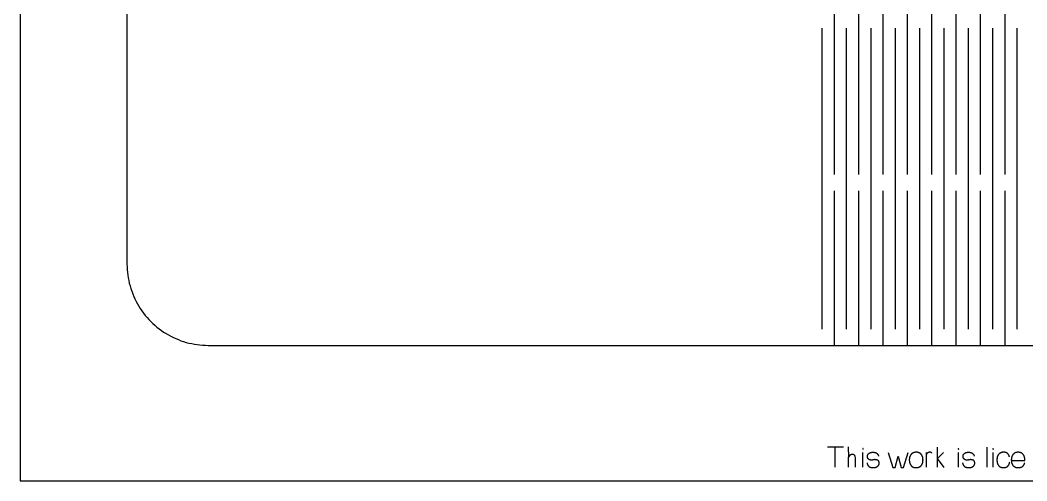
# Model space of a CAD drawing. Extents: x -148 to 148, y -92 to 92.
# Drawn here: x -148 to 0.8, y -92 to -24 of the extents above; entities that cross this region are included whole.
import ezdxf

# ---------------------------------------------------------------- set-up
doc = ezdxf.new("R2010")
doc.units = 0
doc.header["$MEASUREMENT"] = 0
doc.layers.get('0').update_dxf_attribs({"linetype": 'CONTINUOUS'})

msp = doc.modelspace()

# ---------------------------------------------------------------- linework, layer by layer
for p, q in [((-148, 87), (-148, -92)), ((-132.21, 60), (-132.21, -60)), ((-27.71, -1.2), (-27.71, -46.8)), ((-24.11, -1.2), (-24.11, -46.8)), ((-20.51, -1.2), (-20.51, -46.8)), ((-16.91, -1.2), (-16.91, -46.8)), ((-13.31, -1.2), (-13.31, -46.8)), ((-9.71, -1.2), (-9.71, -46.8)), ((-6.11, -1.2), (-6.11, -46.8)), ((-2.51, -1.2), (-2.51, -46.8)), ((-29.51, -25.2), (-29.51, -69.6)), ((-25.91, -25.2), (-25.91, -69.6)), ((-22.31, -25.2), (-22.31, -69.6)), ((-18.71, -25.2), (-18.71, -69.6)), ((-15.11, -25.2), (-15.11, -69.6)), ((-11.51, -25.2), (-11.51, -69.6)), ((-7.91, -25.2), (-7.91, -69.6)), ((-4.31, -25.2), (-4.31, -69.6)), ((-0.71, -25.2), (-0.71, -69.6)), ((-27.71, -49.2), (-27.71, -72)), ((-24.11, -49.2), (-24.11, -72)), ((-20.51, -49.2), (-20.51, -72)), ((-16.91, -49.2), (-16.91, -72)), ((-13.31, -49.2), (-13.31, -72)), ((-9.71, -49.2), (-9.71, -72)), ((-6.11, -49.2), (-6.11, -72)), ((-2.51, -49.2), (-2.51, -72)), ((-132.21, -60), (-132.2, -60.41)), ((-132.2, -60.41), (-132.18, -60.82)), ((-132.18, -60.82), (-132.14, -61.23)), ((-132.14, -61.23), (-132.1, -61.63)), ((-132.1, -61.63), (-132.03, -62.04)), ((-132.03, -62.04), (-131.96, -62.44)), ((-131.96, -62.44), (-131.87, -62.84)), ((-131.87, -62.84), (-131.76, -63.24)), ((-131.76, -63.24), (-131.64, -63.63)), ((-131.64, -63.63), (-131.51, -64.02)), ((-131.51, -64.02), (-131.37, -64.4)), ((-131.37, -64.4), (-131.21, -64.78)), ((-131.21, -64.78), (-131.04, -65.15)), ((-131.04, -65.15), (-130.86, -65.52)), ((-130.86, -65.52), (-130.67, -65.88)), ((-130.67, -65.88), (-130.46, -66.24)), ((-130.46, -66.24), (-130.24, -66.58)), ((-130.24, -66.58), (-130.01, -66.92)), ((-130.01, -66.92), (-129.77, -67.25)), ((-129.77, -67.25), (-129.52, -67.57)), ((-129.52, -67.57), (-129.25, -67.89)), ((-129.25, -67.89), (-128.98, -68.19)), ((-128.98, -68.19), (-128.69, -68.49)), ((-128.69, -68.49), (-128.4, -68.77)), ((-128.4, -68.77), (-128.09, -69.04)), ((-128.09, -69.04), (-127.78, -69.31)), ((-127.78, -69.31), (-127.46, -69.56)), ((-127.46, -69.56), (-127.13, -69.8)), ((-127.13, -69.8), (-126.79, -70.03)), ((-126.79, -70.03), (-126.44, -70.25)), ((-126.44, -70.25), (-126.09, -70.46)), ((-126.09, -70.46), (-125.73, -70.65)), ((-125.73, -70.65), (-125.36, -70.84)), ((-125.36, -70.84), (-124.99, -71.01)), ((-124.99, -71.01), (-124.61, -71.16)), ((-124.61, -71.16), (-124.23, -71.31)), ((-124.23, -71.31), (-123.84, -71.44)), ((-123.84, -71.44), (-123.44, -71.56)), ((-123.44, -71.56), (-123.05, -71.66)), ((-123.05, -71.66), (-122.65, -71.75)), ((-122.65, -71.75), (-122.25, -71.83)), ((-122.25, -71.83), (-121.84, -71.89)), ((-121.84, -71.89), (-121.43, -71.94)), ((-121.43, -71.94), (-121.03, -71.97)), ((-121.03, -71.97), (-120.62, -71.99)), ((-120.62, -71.99), (-120.21, -72)), ((-120.21, -72), (-27.71, -72)), ((-27.71, -72), (-24.11, -72)), ((-24.11, -72), (-20.51, -72)), ((-20.51, -72), (91.79, -72)), ((-27.55, -87.02), (-28.69, -87.02)), ((-26.33, -87.02), (-27.55, -87.02)), ((-27.55, -90), (-27.55, -87.02)), ((-25.56, -88.49), (-25.61, -87)), ((-23.46, -87.25), (-23.49, -87.26)), ((-23.49, -87.26), (-23.49, -87.3)), ((-23.49, -87.3), (-23.46, -87.31)), ((-23.43, -87.25), (-23.46, -87.25)), ((-23.46, -87.31), (-23.43, -87.31)), ((-23.42, -87.28), (-23.43, -87.25)), ((-23.43, -87.31), (-23.42, -87.28)), ((-12.44, -88.68), (-12.43, -87.02)), ((-9.34, -87.25), (-9.36, -87.26)), ((-9.36, -87.26), (-9.36, -87.3)), ((-9.36, -87.3), (-9.34, -87.31)), ((-9.31, -87.25), (-9.34, -87.25)), ((-9.34, -87.31), (-9.31, -87.31)), ((-9.29, -87.28), (-9.31, -87.25)), ((-9.31, -87.31), (-9.29, -87.28)), ((-5.16, -87.02), (-5.16, -90)), ((-4.23, -87.25), (-4.25, -87.26)), ((-4.25, -87.26), (-4.25, -87.3)), ((-4.25, -87.3), (-4.23, -87.31)), ((-4.2, -87.25), (-4.23, -87.25)), ((-4.23, -87.31), (-4.2, -87.31)), ((-4.18, -87.28), (-4.2, -87.25)), ((-4.2, -87.31), (-4.18, -87.28)), ((-25.6, -88.77), (-25.58, -88.61)), ((-25.6, -90), (-25.6, -88.77)), ((-25.58, -88.58), (-25.57, -88.55)), ((-25.58, -88.61), (-25.58, -88.58)), ((-25.57, -88.52), (-25.56, -88.49)), ((-25.57, -88.55), (-25.57, -88.52)), ((-25.55, -88.47), (-25.56, -88.49)), ((-25.53, -88.44), (-25.55, -88.47)), ((-25.52, -88.41), (-25.53, -88.44)), ((-25.5, -88.39), (-25.52, -88.41)), ((-25.49, -88.36), (-25.5, -88.39)), ((-25.48, -88.34), (-25.49, -88.36)), ((-25.46, -88.32), (-25.48, -88.34)), ((-25.44, -88.29), (-25.46, -88.32)), ((-25.42, -88.27), (-25.44, -88.29)), ((-25.4, -88.25), (-25.42, -88.27)), ((-25.38, -88.23), (-25.4, -88.25)), ((-25.36, -88.22), (-25.38, -88.23)), ((-25.34, -88.2), (-25.36, -88.22)), ((-25.31, -88.18), (-25.34, -88.2)), ((-25.29, -88.17), (-25.31, -88.18)), ((-25.26, -88.16), (-25.29, -88.17)), ((-25.24, -88.15), (-25.26, -88.16)), ((-25.21, -88.14), (-25.24, -88.15)), ((-25.18, -88.13), (-25.21, -88.14)), ((-25.15, -88.12), (-25.18, -88.13)), ((-25.13, -88.12), (-25.15, -88.12)), ((-25.1, -88.11), (-25.13, -88.12)), ((-25.07, -88.11), (-25.1, -88.11)), ((-25.05, -88.11), (-25.07, -88.11)), ((-25.02, -88.11), (-25.05, -88.11)), ((-24.99, -88.11), (-25.02, -88.11)), ((-24.97, -88.11), (-24.99, -88.11)), ((-24.94, -88.11), (-24.97, -88.11)), ((-24.92, -88.12), (-24.94, -88.11)), ((-24.89, -88.12), (-24.92, -88.12)), ((-24.86, -88.13), (-24.89, -88.12)), ((-24.83, -88.14), (-24.86, -88.13)), ((-24.81, -88.15), (-24.83, -88.14)), ((-24.78, -88.16), (-24.81, -88.15)), ((-24.76, -88.17), (-24.78, -88.16)), ((-24.74, -88.19), (-24.76, -88.17)), ((-24.72, -88.2), (-24.74, -88.19)), ((-24.69, -88.22), (-24.72, -88.2)), ((-24.67, -88.25), (-24.69, -88.22)), ((-24.65, -88.27), (-24.67, -88.25)), ((-24.63, -88.29), (-24.65, -88.27)), ((-24.62, -88.31), (-24.63, -88.29)), ((-24.61, -88.34), (-24.62, -88.31)), ((-24.6, -88.36), (-24.61, -88.34)), ((-24.59, -88.39), (-24.6, -88.36)), ((-24.59, -88.42), (-24.59, -88.39)), ((-24.55, -88.59), (-24.59, -88.42)), ((-24.55, -90), (-24.55, -88.59)), ((-23.47, -90), (-23.47, -87.84)), ((-22.79, -88.33), (-22.78, -88.3)), ((-22.79, -88.36), (-22.79, -88.33)), ((-22.79, -88.39), (-22.79, -88.36)), ((-22.79, -88.42), (-22.79, -88.39)), ((-22.79, -88.45), (-22.79, -88.42)), ((-22.79, -88.47), (-22.79, -88.45)), ((-22.78, -88.5), (-22.79, -88.47)), ((-22.78, -88.28), (-22.77, -88.25)), ((-22.78, -88.3), (-22.78, -88.28)), ((-22.78, -88.53), (-22.78, -88.5)), ((-22.77, -88.55), (-22.78, -88.53)), ((-22.77, -88.22), (-22.76, -88.2)), ((-22.77, -88.25), (-22.77, -88.22)), ((-22.76, -88.58), (-22.77, -88.55)), ((-22.76, -88.2), (-22.75, -88.18)), ((-22.75, -88.6), (-22.76, -88.58)), ((-22.75, -88.18), (-22.74, -88.15)), ((-22.74, -88.63), (-22.75, -88.6)), ((-22.74, -88.15), (-22.73, -88.13)), ((-22.73, -88.65), (-22.74, -88.63)), ((-22.73, -88.13), (-22.71, -88.1)), ((-22.72, -88.68), (-22.73, -88.65)), ((-22.7, -88.7), (-22.72, -88.68)), ((-22.71, -88.1), (-22.7, -88.08)), ((-22.7, -88.08), (-22.68, -88.06)), ((-22.68, -88.72), (-22.7, -88.7)), ((-22.68, -88.06), (-22.67, -88.04)), ((-22.66, -88.74), (-22.68, -88.72)), ((-22.67, -88.04), (-22.65, -88.02)), ((-22.65, -88.76), (-22.66, -88.74)), ((-22.65, -88.02), (-22.63, -88)), ((-22.62, -88.78), (-22.65, -88.76)), ((-22.63, -88), (-22.61, -87.98)), ((-22.6, -88.8), (-22.62, -88.78)), ((-22.61, -87.98), (-22.59, -87.96)), ((-22.58, -88.82), (-22.6, -88.8)), ((-22.59, -87.96), (-22.57, -87.95)), ((-22.56, -88.84), (-22.58, -88.82)), ((-22.57, -87.95), (-22.55, -87.93)), ((-22.54, -88.85), (-22.56, -88.84)), ((-22.55, -87.93), (-22.52, -87.92)), ((-22.51, -88.87), (-22.54, -88.85)), ((-22.52, -87.92), (-22.5, -87.9)), ((-22.49, -88.88), (-22.51, -88.87)), ((-22.5, -87.9), (-22.47, -87.88)), ((-22.46, -88.89), (-22.49, -88.88)), ((-22.47, -87.88), (-22.44, -87.87)), ((-22.44, -88.9), (-22.46, -88.89)), ((-22.44, -87.87), (-22.41, -87.86)), ((-22.41, -88.91), (-22.44, -88.9)), ((-22.41, -87.86), (-22.38, -87.84)), ((-22.39, -88.92), (-22.41, -88.91)), ((-22.36, -88.93), (-22.39, -88.92)), ((-22.38, -87.84), (-22.35, -87.84)), ((-22.33, -88.93), (-22.36, -88.93)), ((-22.35, -87.84), (-22.33, -87.83)), ((-22.33, -87.83), (-22.3, -87.82)), ((-22.31, -88.94), (-22.33, -88.93)), ((-22.28, -88.94), (-22.31, -88.94)), ((-22.3, -87.82), (-22.28, -87.81)), ((-22.28, -87.81), (-22.25, -87.81)), ((-22.25, -88.94), (-22.28, -88.94)), ((-22.25, -87.81), (-22.22, -87.8)), ((-22.22, -88.95), (-22.25, -88.94)), ((-22.22, -87.8), (-22.19, -87.8)), ((-22.19, -88.95), (-22.22, -88.95)), ((-22.19, -87.8), (-22.15, -87.79)), ((-22.16, -88.94), (-22.19, -88.95)), ((-22.13, -88.94), (-22.16, -88.94)), ((-22.15, -87.79), (-22.11, -87.79)), ((-22.1, -88.94), (-22.13, -88.94)), ((-22.11, -87.79), (-22.08, -87.78)), ((-22.07, -88.93), (-22.1, -88.94)), ((-22.08, -87.78), (-22.04, -87.78)), ((-22.04, -88.93), (-22.07, -88.93)), ((-22.04, -87.78), (-22, -87.78)), ((-22, -88.92), (-22.04, -88.93)), ((-22, -87.78), (-21.95, -87.78)), ((-21.92, -88.9), (-22, -88.92)), ((-21.95, -87.78), (-21.9, -87.78)), ((-21.87, -88.89), (-21.92, -88.9)), ((-21.9, -87.78), (-21.86, -87.79)), ((-21.83, -88.88), (-21.87, -88.89)), ((-21.86, -87.79), (-21.82, -87.79)), ((-21.8, -88.88), (-21.83, -88.88)), ((-21.82, -87.79), (-21.78, -87.8)), ((-21.78, -88.88), (-21.8, -88.88)), ((-21.78, -87.8), (-21.74, -87.8)), ((-21.75, -88.87), (-21.78, -88.88)), ((-21.72, -88.87), (-21.75, -88.87)), ((-21.74, -87.8), (-21.71, -87.81)), ((-21.7, -88.87), (-21.72, -88.87)), ((-21.71, -87.81), (-21.68, -87.82)), ((-21.66, -88.87), (-21.7, -88.87)), ((-21.68, -87.82), (-21.65, -87.82)), ((-21.62, -88.88), (-21.66, -88.87)), ((-21.65, -87.82), (-21.62, -87.83)), ((-21.62, -87.83), (-21.6, -87.84)), ((-21.58, -88.88), (-21.62, -88.88)), ((-21.6, -87.84), (-21.57, -87.85)), ((-21.54, -88.88), (-21.58, -88.88)), ((-21.57, -87.85), (-21.55, -87.86)), ((-21.55, -87.86), (-21.52, -87.87)), ((-21.51, -88.89), (-21.54, -88.88)), ((-21.52, -87.87), (-21.5, -87.88)), ((-21.48, -88.89), (-21.51, -88.89)), ((-21.5, -87.88), (-21.48, -87.89)), ((-21.48, -87.89), (-21.45, -87.91)), ((-21.44, -88.9), (-21.48, -88.89)), ((-21.45, -87.91), (-21.42, -87.92)), ((-21.41, -88.91), (-21.44, -88.9)), ((-21.42, -87.92), (-21.39, -87.94)), ((-21.38, -88.92), (-21.41, -88.91)), ((-21.39, -87.94), (-21.37, -87.96)), ((-21.36, -88.93), (-21.38, -88.92)), ((-21.37, -87.96), (-21.34, -87.99)), ((-21.33, -88.94), (-21.36, -88.93)), ((-21.34, -87.99), (-21.32, -88.01)), ((-21.3, -88.95), (-21.33, -88.94)), ((-21.32, -88.01), (-21.3, -88.03)), ((-21.3, -88.03), (-21.28, -88.06)), ((-21.28, -88.96), (-21.3, -88.95)), ((-21.28, -88.06), (-21.26, -88.08)), ((-21.26, -88.97), (-21.28, -88.96)), ((-21.26, -88.08), (-21.24, -88.11)), ((-21.23, -88.99), (-21.26, -88.97)), ((-21.24, -88.11), (-21.22, -88.14)), ((-21.21, -89), (-21.23, -88.99)), ((-21.22, -88.14), (-21.21, -88.17)), ((-21.21, -88.17), (-21.2, -88.19)), ((-21.19, -89.02), (-21.21, -89)), ((-21.2, -88.19), (-21.19, -88.22)), ((-21.19, -88.22), (-21.18, -88.24)), ((-21.17, -89.05), (-21.19, -89.02)), ((-21.18, -88.24), (-21.17, -88.27)), ((-21.17, -88.27), (-21.16, -88.29)), ((-21.15, -89.07), (-21.17, -89.05)), ((-21.16, -88.29), (-21.16, -88.32)), ((-21.16, -88.32), (-21.15, -88.35)), ((-21.15, -88.35), (-21.14, -88.37)), ((-21.13, -89.1), (-21.15, -89.07)), ((-21.11, -89.12), (-21.13, -89.1)), ((-21.1, -89.15), (-21.11, -89.12)), ((-21.09, -89.17), (-21.1, -89.15)), ((-21.08, -89.2), (-21.09, -89.17)), ((-21.07, -89.23), (-21.08, -89.2)), ((-21.07, -89.25), (-21.07, -89.23)), ((-21.06, -89.28), (-21.07, -89.25)), ((-19.73, -87.84), (-19.06, -90.02)), ((-18.68, -90.02), (-18.24, -88.34)), ((-18.24, -88.34), (-18.01, -89.29)), ((-17.44, -90.02), (-16.76, -87.84)), ((-16.59, -88.77), (-16.6, -88.81)), ((-16.6, -88.81), (-16.6, -88.84)), ((-16.6, -88.84), (-16.6, -88.88)), ((-16.6, -88.88), (-16.6, -88.92)), ((-16.6, -88.92), (-16.6, -88.95)), ((-16.6, -88.95), (-16.6, -88.98)), ((-16.6, -88.98), (-16.6, -89.01)), ((-16.6, -89.01), (-16.59, -89.04)), ((-16.58, -88.67), (-16.59, -88.7)), ((-16.59, -88.7), (-16.59, -88.74)), ((-16.59, -88.74), (-16.59, -88.77)), ((-16.59, -89.04), (-16.59, -89.07)), ((-16.59, -89.07), (-16.59, -89.1)), ((-16.59, -89.1), (-16.59, -89.13)), ((-16.59, -89.13), (-16.58, -89.16)), ((-16.57, -88.6), (-16.58, -88.64)), ((-16.58, -88.64), (-16.58, -88.67)), ((-16.58, -89.16), (-16.58, -89.19)), ((-16.58, -89.19), (-16.57, -89.22)), ((-16.56, -88.54), (-16.57, -88.57)), ((-16.57, -88.57), (-16.57, -88.6)), ((-16.57, -89.22), (-16.57, -89.24)), ((-16.57, -89.24), (-16.56, -89.27)), ((-16.55, -88.51), (-16.56, -88.54)), ((-16.54, -88.48), (-16.55, -88.51)), ((-16.53, -88.45), (-16.54, -88.48)), ((-16.52, -88.39), (-16.53, -88.42)), ((-16.53, -88.42), (-16.53, -88.45)), ((-16.5, -88.36), (-16.52, -88.39)), ((-16.49, -88.34), (-16.5, -88.36)), ((-16.48, -88.31), (-16.49, -88.34)), ((-16.47, -88.29), (-16.48, -88.31)), ((-16.46, -88.26), (-16.47, -88.29)), ((-16.44, -88.24), (-16.46, -88.26)), ((-16.43, -88.21), (-16.44, -88.24)), ((-16.41, -88.19), (-16.43, -88.21)), ((-16.4, -88.17), (-16.41, -88.19)), ((-16.38, -88.14), (-16.4, -88.17)), ((-16.36, -88.12), (-16.38, -88.14)), ((-16.34, -88.1), (-16.36, -88.12)), ((-16.32, -88.08), (-16.34, -88.1)), ((-16.31, -88.06), (-16.32, -88.08)), ((-16.29, -88.04), (-16.31, -88.06)), ((-16.27, -88.02), (-16.29, -88.04)), ((-16.24, -88), (-16.27, -88.02)), ((-16.21, -87.98), (-16.24, -88)), ((-16.18, -87.96), (-16.21, -87.98)), ((-16.16, -87.94), (-16.18, -87.96)), ((-16.13, -87.92), (-16.16, -87.94)), ((-16.1, -87.91), (-16.13, -87.92)), ((-16.07, -87.89), (-16.1, -87.91)), ((-16.04, -87.88), (-16.07, -87.89)), ((-16.01, -87.86), (-16.04, -87.88)), ((-15.98, -87.85), (-16.01, -87.86)), ((-15.95, -87.84), (-15.98, -87.85)), ((-15.91, -87.83), (-15.95, -87.84)), ((-15.88, -87.82), (-15.91, -87.83)), ((-15.85, -87.81), (-15.88, -87.82)), ((-15.81, -87.8), (-15.85, -87.81)), ((-15.78, -87.8), (-15.81, -87.8)), ((-15.74, -87.79), (-15.78, -87.8)), ((-15.71, -87.79), (-15.74, -87.79)), ((-15.67, -87.78), (-15.71, -87.79)), ((-15.64, -87.78), (-15.67, -87.78)), ((-15.6, -87.78), (-15.64, -87.78)), ((-15.57, -87.78), (-15.6, -87.78)), ((-15.54, -87.78), (-15.57, -87.78)), ((-15.51, -87.78), (-15.54, -87.78)), ((-15.48, -87.79), (-15.51, -87.78)), ((-15.46, -87.79), (-15.48, -87.79)), ((-15.43, -87.79), (-15.46, -87.79)), ((-15.4, -87.79), (-15.43, -87.79)), ((-15.37, -87.8), (-15.4, -87.79)), ((-15.35, -87.8), (-15.37, -87.8)), ((-15.32, -87.81), (-15.35, -87.8)), ((-15.29, -87.82), (-15.32, -87.81)), ((-15.27, -87.82), (-15.29, -87.82)), ((-15.24, -87.83), (-15.27, -87.82)), ((-15.22, -87.84), (-15.24, -87.83)), ((-15.19, -87.85), (-15.22, -87.84)), ((-15.17, -87.86), (-15.19, -87.85)), ((-15.15, -87.87), (-15.17, -87.86)), ((-15.12, -87.88), (-15.15, -87.87)), ((-15.09, -87.89), (-15.12, -87.88)), ((-15.06, -87.91), (-15.09, -87.89)), ((-15.02, -87.93), (-15.06, -87.91)), ((-14.99, -87.95), (-15.02, -87.93)), ((-14.96, -87.98), (-14.99, -87.95)), ((-14.93, -88), (-14.96, -87.98)), ((-14.91, -88.02), (-14.93, -88)), ((-14.9, -88.03), (-14.91, -88.02)), ((-14.88, -88.05), (-14.9, -88.03)), ((-14.86, -88.07), (-14.88, -88.05)), ((-14.84, -88.09), (-14.86, -88.07)), ((-14.82, -88.12), (-14.84, -88.09)), ((-14.79, -88.15), (-14.82, -88.12)), ((-14.77, -88.18), (-14.79, -88.15)), ((-14.75, -88.21), (-14.77, -88.18)), ((-14.73, -88.24), (-14.75, -88.21)), ((-14.71, -88.27), (-14.73, -88.24)), ((-14.7, -88.3), (-14.71, -88.27)), ((-14.68, -88.34), (-14.7, -88.3)), ((-14.67, -88.37), (-14.68, -88.34)), ((-14.66, -88.4), (-14.67, -88.37)), ((-14.65, -88.42), (-14.66, -88.4)), ((-14.64, -88.45), (-14.65, -88.42)), ((-14.63, -88.47), (-14.64, -88.45)), ((-14.62, -88.5), (-14.63, -88.47)), ((-14.62, -88.52), (-14.62, -88.5)), ((-14.61, -88.55), (-14.62, -88.52)), ((-14.62, -89.3), (-14.61, -89.26)), ((-14.61, -88.57), (-14.61, -88.55)), ((-14.6, -88.6), (-14.61, -88.57)), ((-14.61, -89.26), (-14.6, -89.22)), ((-14.59, -88.63), (-14.6, -88.6)), ((-14.6, -89.22), (-14.59, -89.18)), ((-14.59, -88.65), (-14.59, -88.63)), ((-14.59, -88.68), (-14.59, -88.65)), ((-14.58, -88.71), (-14.59, -88.68)), ((-14.59, -89.13), (-14.58, -89.09)), ((-14.59, -89.18), (-14.59, -89.13)), ((-14.58, -88.74), (-14.58, -88.71)), ((-14.58, -88.77), (-14.58, -88.74)), ((-14.58, -88.8), (-14.58, -88.77)), ((-14.58, -88.83), (-14.58, -88.8)), ((-14.57, -88.86), (-14.58, -88.83)), ((-14.58, -88.96), (-14.57, -88.91)), ((-14.58, -89), (-14.58, -88.96)), ((-14.58, -89.05), (-14.58, -89)), ((-14.58, -89.09), (-14.58, -89.05)), ((-14.57, -88.91), (-14.57, -88.86)), ((-14.11, -87.84), (-14.09, -88.13)), ((-14.1, -88.17), (-14.11, -90)), ((-14.09, -88.13), (-14.1, -88.17)), ((-14.08, -88.1), (-14.09, -88.13)), ((-14.07, -88.07), (-14.08, -88.1)), ((-14.05, -88.04), (-14.07, -88.07)), ((-14.03, -88.01), (-14.05, -88.04)), ((-14.01, -87.98), (-14.03, -88.01)), ((-13.99, -87.95), (-14.01, -87.98)), ((-13.96, -87.93), (-13.99, -87.95)), ((-13.94, -87.91), (-13.96, -87.93)), ((-13.91, -87.88), (-13.94, -87.91)), ((-13.88, -87.86), (-13.91, -87.88)), ((-13.85, -87.85), (-13.88, -87.86)), ((-13.82, -87.83), (-13.85, -87.85)), ((-13.79, -87.82), (-13.82, -87.83)), ((-13.75, -87.8), (-13.79, -87.82)), ((-13.72, -87.8), (-13.75, -87.8)), ((-13.69, -87.79), (-13.72, -87.8)), ((-13.65, -87.78), (-13.69, -87.79)), ((-13.62, -87.78), (-13.65, -87.78)), ((-13.58, -87.78), (-13.62, -87.78)), ((-13.55, -87.78), (-13.58, -87.78)), ((-13.51, -87.79), (-13.55, -87.78)), ((-13.48, -87.79), (-13.51, -87.79)), ((-13.44, -87.8), (-13.48, -87.79)), ((-13.41, -87.81), (-13.44, -87.8)), ((-13.38, -87.83), (-13.41, -87.81)), ((-13.35, -87.84), (-13.38, -87.83)), ((-13.32, -87.86), (-13.35, -87.84)), ((-13.29, -87.88), (-13.32, -87.86)), ((-13.26, -87.9), (-13.29, -87.88)), ((-12.44, -88.68), (-11.54, -87.82)), ((-12.43, -90), (-12.44, -88.68)), ((-11.44, -90.02), (-12.44, -88.68)), ((-9.34, -90), (-9.34, -87.84)), ((-8.66, -88.3), (-8.65, -88.28)), ((-8.66, -88.33), (-8.66, -88.3)), ((-8.66, -88.36), (-8.66, -88.33)), ((-8.66, -88.39), (-8.66, -88.36)), ((-8.66, -88.42), (-8.66, -88.39)), ((-8.66, -88.45), (-8.66, -88.42)), ((-8.66, -88.47), (-8.66, -88.45)), ((-8.66, -88.5), (-8.66, -88.47)), ((-8.65, -88.53), (-8.66, -88.5)), ((-8.65, -88.25), (-8.64, -88.22)), ((-8.65, -88.28), (-8.65, -88.25)), ((-8.64, -88.55), (-8.65, -88.53)), ((-8.64, -88.22), (-8.63, -88.2)), ((-8.64, -88.58), (-8.64, -88.55)), ((-8.63, -88.6), (-8.64, -88.58)), ((-8.63, -88.2), (-8.62, -88.18)), ((-8.61, -88.63), (-8.63, -88.6)), ((-8.62, -88.18), (-8.61, -88.15)), ((-8.61, -88.15), (-8.6, -88.13)), ((-8.6, -88.65), (-8.61, -88.63)), ((-8.6, -88.13), (-8.58, -88.1)), ((-8.59, -88.68), (-8.6, -88.65)), ((-8.57, -88.7), (-8.59, -88.68)), ((-8.58, -88.1), (-8.57, -88.08)), ((-8.57, -88.08), (-8.56, -88.06)), ((-8.56, -88.72), (-8.57, -88.7)), ((-8.56, -88.06), (-8.54, -88.04)), ((-8.54, -88.74), (-8.56, -88.72)), ((-8.54, -88.04), (-8.52, -88.02)), ((-8.52, -88.76), (-8.54, -88.74)), ((-8.52, -88.02), (-8.5, -88)), ((-8.5, -88.78), (-8.52, -88.76)), ((-8.5, -88), (-8.48, -87.98)), ((-8.48, -88.8), (-8.5, -88.78)), ((-8.48, -87.98), (-8.46, -87.96)), ((-8.45, -88.82), (-8.48, -88.8)), ((-8.46, -87.96), (-8.44, -87.95)), ((-8.43, -88.84), (-8.45, -88.82)), ((-8.44, -87.95), (-8.42, -87.93)), ((-8.41, -88.85), (-8.43, -88.84)), ((-8.42, -87.93), (-8.4, -87.92)), ((-8.38, -88.87), (-8.41, -88.85)), ((-8.4, -87.92), (-8.37, -87.9)), ((-8.36, -88.88), (-8.38, -88.87)), ((-8.37, -87.9), (-8.34, -87.88)), ((-8.34, -88.89), (-8.36, -88.88)), ((-8.34, -87.88), (-8.31, -87.87)), ((-8.31, -88.9), (-8.34, -88.89)), ((-8.31, -87.87), (-8.28, -87.86)), ((-8.29, -88.91), (-8.31, -88.9)), ((-8.26, -88.92), (-8.29, -88.91)), ((-8.28, -87.86), (-8.25, -87.84)), ((-8.23, -88.93), (-8.26, -88.92)), ((-8.25, -87.84), (-8.22, -87.84)), ((-8.21, -88.93), (-8.23, -88.93)), ((-8.22, -87.84), (-8.2, -87.83)), ((-8.18, -88.94), (-8.21, -88.93)), ((-8.2, -87.83), (-8.17, -87.82)), ((-8.15, -88.94), (-8.18, -88.94)), ((-8.17, -87.82), (-8.15, -87.81)), ((-8.15, -87.81), (-8.12, -87.81)), ((-8.12, -88.94), (-8.15, -88.94)), ((-8.12, -87.81), (-8.1, -87.8)), ((-8.1, -88.95), (-8.12, -88.94)), ((-8.1, -87.8), (-8.06, -87.8)), ((-8.06, -88.95), (-8.1, -88.95)), ((-8.06, -87.8), (-8.02, -87.79)), ((-8.03, -88.94), (-8.06, -88.95)), ((-8.01, -88.94), (-8.03, -88.94)), ((-8.02, -87.79), (-7.99, -87.79)), ((-7.98, -88.94), (-8.01, -88.94)), ((-7.99, -87.79), (-7.95, -87.78)), ((-7.94, -88.93), (-7.98, -88.94)), ((-7.95, -87.78), (-7.91, -87.78)), ((-7.91, -88.93), (-7.94, -88.93)), ((-7.91, -87.78), (-7.87, -87.78)), ((-7.87, -88.92), (-7.91, -88.93)), ((-7.87, -87.78), (-7.82, -87.78)), ((-7.79, -88.9), (-7.87, -88.92)), ((-7.82, -87.78), (-7.78, -87.78)), ((-7.74, -88.89), (-7.79, -88.9)), ((-7.78, -87.78), (-7.73, -87.79)), ((-7.71, -88.88), (-7.74, -88.89)), ((-7.73, -87.79), (-7.69, -87.79)), ((-7.68, -88.88), (-7.71, -88.88)), ((-7.69, -87.79), (-7.65, -87.8)), ((-7.65, -88.88), (-7.68, -88.88)), ((-7.65, -87.8), (-7.61, -87.8)), ((-7.62, -88.87), (-7.65, -88.88)), ((-7.59, -88.87), (-7.62, -88.87)), ((-7.61, -87.8), (-7.58, -87.81)), ((-7.57, -88.87), (-7.59, -88.87)), ((-7.58, -87.81), (-7.55, -87.82)), ((-7.53, -88.87), (-7.57, -88.87)), ((-7.55, -87.82), (-7.52, -87.82)), ((-7.49, -88.88), (-7.53, -88.87)), ((-7.52, -87.82), (-7.5, -87.83)), ((-7.5, -87.83), (-7.47, -87.84)), ((-7.45, -88.88), (-7.49, -88.88)), ((-7.47, -87.84), (-7.44, -87.85)), ((-7.42, -88.88), (-7.45, -88.88)), ((-7.44, -87.85), (-7.42, -87.86)), ((-7.42, -87.86), (-7.39, -87.87)), ((-7.38, -88.89), (-7.42, -88.88)), ((-7.39, -87.87), (-7.37, -87.88)), ((-7.35, -88.89), (-7.38, -88.89)), ((-7.37, -87.88), (-7.35, -87.89)), ((-7.35, -87.89), (-7.32, -87.91)), ((-7.32, -88.9), (-7.35, -88.89)), ((-7.32, -87.91), (-7.29, -87.92)), ((-7.29, -88.91), (-7.32, -88.9)), ((-7.29, -87.92), (-7.26, -87.94)), ((-7.26, -88.92), (-7.29, -88.91)), ((-7.26, -87.94), (-7.24, -87.96)), ((-7.23, -88.93), (-7.26, -88.92)), ((-7.24, -87.96), (-7.21, -87.99)), ((-7.2, -88.94), (-7.23, -88.93)), ((-7.21, -87.99), (-7.19, -88.01)), ((-7.18, -88.95), (-7.2, -88.94)), ((-7.19, -88.01), (-7.17, -88.03)), ((-7.15, -88.96), (-7.18, -88.95)), ((-7.17, -88.03), (-7.15, -88.06)), ((-7.15, -88.06), (-7.13, -88.08)), ((-7.13, -88.97), (-7.15, -88.96)), ((-7.13, -88.08), (-7.11, -88.11)), ((-7.11, -88.99), (-7.13, -88.97)), ((-7.11, -88.11), (-7.1, -88.14)), ((-7.09, -89), (-7.11, -88.99)), ((-7.1, -88.14), (-7.08, -88.17)), ((-7.06, -89.02), (-7.09, -89)), ((-7.08, -88.17), (-7.07, -88.19)), ((-7.07, -88.19), (-7.06, -88.22)), ((-7.06, -88.22), (-7.05, -88.24)), ((-7.04, -89.05), (-7.06, -89.02)), ((-7.05, -88.24), (-7.04, -88.27)), ((-7.04, -88.27), (-7.03, -88.29)), ((-7.02, -89.07), (-7.04, -89.05)), ((-7.03, -88.29), (-7.03, -88.32)), ((-7.03, -88.32), (-7.02, -88.35)), ((-7.02, -88.35), (-7.02, -88.37)), ((-7, -89.1), (-7.02, -89.07)), ((-6.99, -89.12), (-7, -89.1)), ((-6.97, -89.15), (-6.99, -89.12)), ((-6.96, -89.17), (-6.97, -89.15)), ((-6.95, -89.2), (-6.96, -89.17)), ((-6.95, -89.23), (-6.95, -89.2)), ((-6.94, -89.25), (-6.95, -89.23)), ((-6.94, -89.28), (-6.94, -89.25)), ((-4.23, -90), (-4.23, -87.84)), ((-3.64, -88.7), (-3.65, -88.75)), ((-3.65, -88.75), (-3.65, -88.79)), ((-3.65, -88.79), (-3.65, -88.83)), ((-3.65, -88.83), (-3.65, -88.88)), ((-3.65, -88.88), (-3.65, -88.93)), ((-3.65, -88.93), (-3.65, -88.96)), ((-3.65, -88.96), (-3.65, -88.99)), ((-3.65, -88.99), (-3.65, -89.02)), ((-3.65, -89.02), (-3.65, -89.05)), ((-3.65, -89.05), (-3.65, -89.08)), ((-3.65, -89.08), (-3.64, -89.11)), ((-3.63, -88.62), (-3.64, -88.66)), ((-3.64, -88.66), (-3.64, -88.7)), ((-3.64, -89.11), (-3.64, -89.14)), ((-3.64, -89.14), (-3.64, -89.16)), ((-3.64, -89.16), (-3.63, -89.19)), ((-3.62, -88.58), (-3.63, -88.62)), ((-3.63, -89.19), (-3.63, -89.22)), ((-3.63, -89.22), (-3.63, -89.25)), ((-3.63, -89.25), (-3.62, -89.27)), ((-3.61, -88.5), (-3.62, -88.54)), ((-3.62, -88.54), (-3.62, -88.58)), ((-3.6, -88.47), (-3.61, -88.5)), ((-3.59, -88.43), (-3.6, -88.47)), ((-3.58, -88.4), (-3.59, -88.43)), ((-3.56, -88.36), (-3.58, -88.4)), ((-3.55, -88.33), (-3.56, -88.36)), ((-3.54, -88.31), (-3.55, -88.33)), ((-3.53, -88.28), (-3.54, -88.31)), ((-3.52, -88.26), (-3.53, -88.28)), ((-3.51, -88.24), (-3.52, -88.26)), ((-3.49, -88.21), (-3.51, -88.24)), ((-3.47, -88.18), (-3.49, -88.21)), ((-3.45, -88.15), (-3.47, -88.18)), ((-3.43, -88.13), (-3.45, -88.15)), ((-3.41, -88.1), (-3.43, -88.13)), ((-3.39, -88.08), (-3.41, -88.1)), ((-3.37, -88.05), (-3.39, -88.08)), ((-3.34, -88.03), (-3.37, -88.05)), ((-3.32, -88.01), (-3.34, -88.03)), ((-3.29, -87.99), (-3.32, -88.01)), ((-3.27, -87.97), (-3.29, -87.99)), ((-3.24, -87.95), (-3.27, -87.97)), ((-3.21, -87.93), (-3.24, -87.95)), ((-3.19, -87.91), (-3.21, -87.93)), ((-3.16, -87.9), (-3.19, -87.91)), ((-3.13, -87.88), (-3.16, -87.9)), ((-3.09, -87.87), (-3.13, -87.88)), ((-3.06, -87.86), (-3.09, -87.87)), ((-3.03, -87.84), (-3.06, -87.86)), ((-3, -87.83), (-3.03, -87.84)), ((-2.97, -87.82), (-3, -87.83)), ((-2.94, -87.82), (-2.97, -87.82)), ((-2.9, -87.81), (-2.94, -87.82)), ((-2.87, -87.8), (-2.9, -87.81)), ((-2.84, -87.79), (-2.87, -87.8)), ((-2.81, -87.79), (-2.84, -87.79)), ((-2.77, -87.79), (-2.81, -87.79)), ((-2.74, -87.78), (-2.77, -87.79)), ((-2.7, -87.78), (-2.74, -87.78)), ((-2.67, -87.78), (-2.7, -87.78)), ((-2.62, -87.78), (-2.67, -87.78)), ((-2.58, -87.78), (-2.62, -87.78)), ((-2.54, -87.79), (-2.58, -87.78)), ((-2.51, -87.79), (-2.54, -87.79)), ((-2.48, -87.8), (-2.51, -87.79)), ((-2.45, -87.8), (-2.48, -87.8)), ((-2.42, -87.81), (-2.45, -87.8)), ((-2.39, -87.81), (-2.42, -87.81)), ((-2.36, -87.82), (-2.39, -87.81)), ((-2.33, -87.83), (-2.36, -87.82)), ((-2.31, -87.84), (-2.33, -87.83)), ((-2.28, -87.85), (-2.31, -87.84)), ((-2.25, -87.86), (-2.28, -87.85)), ((-2.23, -87.87), (-2.25, -87.86)), ((-2.21, -87.88), (-2.23, -87.87)), ((-2.18, -87.89), (-2.21, -87.88)), ((-2.16, -87.9), (-2.18, -87.89)), ((-2.14, -87.92), (-2.16, -87.9)), ((-2.12, -87.93), (-2.14, -87.92)), ((-2.09, -87.95), (-2.12, -87.93)), ((-2.07, -87.96), (-2.09, -87.95)), ((-2.06, -87.98), (-2.07, -87.96)), ((-2.04, -88), (-2.06, -87.98)), ((-2.02, -88.02), (-2.04, -88)), ((-2, -88.04), (-2.02, -88.02)), ((-1.98, -88.06), (-2, -88.04)), ((-1.97, -88.08), (-1.98, -88.06)), ((-1.95, -88.1), (-1.97, -88.08)), ((-1.94, -88.12), (-1.95, -88.1)), ((-1.92, -88.15), (-1.94, -88.12)), ((-1.91, -88.17), (-1.92, -88.15)), ((-1.9, -88.19), (-1.91, -88.17)), ((-1.88, -88.22), (-1.9, -88.19)), ((-1.87, -88.24), (-1.88, -88.22)), ((-1.86, -88.27), (-1.87, -88.24)), ((-1.85, -88.3), (-1.86, -88.27)), ((-1.84, -88.33), (-1.85, -88.3)), ((-1.83, -88.36), (-1.84, -88.33)), ((-1.83, -88.39), (-1.83, -88.36)), ((-1.82, -88.43), (-1.83, -88.39)), ((-1.81, -88.47), (-1.82, -88.43)), ((-1.78, -89.3), (-1.77, -89.26)), ((-1.52, -88.87), (-1.53, -88.91)), ((-1.53, -88.91), (-1.53, -88.94)), ((-1.53, -88.94), (-1.53, -88.97)), ((-1.53, -88.97), (-1.52, -89)), ((-1.51, -88.71), (-1.52, -88.74)), ((-1.52, -88.74), (-1.52, -88.78)), ((-1.52, -88.78), (-1.52, -88.81)), ((-1.52, -88.81), (-1.52, -88.84)), ((-1.52, -88.84), (-1.52, -88.87)), ((-1.52, -89), (-1.49, -89.01)), ((-1.52, -89), (-1.52, -89.03)), ((-1.52, -89.03), (-1.52, -89.06)), ((-1.52, -89.06), (-1.52, -89.09)), ((-1.52, -89.09), (-1.52, -89.12)), ((-1.52, -89.12), (-1.51, -89.15)), ((-1.5, -88.65), (-1.51, -88.68)), ((-1.51, -88.68), (-1.51, -88.71)), ((-1.51, -89.15), (-1.51, -89.18)), ((-1.51, -89.18), (-1.51, -89.21)), ((-1.51, -89.21), (-1.5, -89.23)), ((-1.49, -88.6), (-1.5, -88.63)), ((-1.5, -88.63), (-1.5, -88.65)), ((-1.5, -89.23), (-1.5, -89.26)), ((-1.5, -89.26), (-1.49, -89.29)), ((-1.48, -88.54), (-1.49, -88.57)), ((-1.49, -88.57), (-1.49, -88.6)), ((-1.49, -89.01), (-1.47, -89.01)), ((-1.47, -88.52), (-1.48, -88.54)), ((-1.46, -88.47), (-1.47, -88.49)), ((-1.47, -88.49), (-1.47, -88.52)), ((-1.47, -89.01), (-1.39, -89.01)), ((-1.45, -88.44), (-1.46, -88.47)), ((-1.44, -88.42), (-1.45, -88.44)), ((-1.43, -88.39), (-1.44, -88.42)), ((-1.42, -88.37), (-1.43, -88.39)), ((-1.41, -88.34), (-1.42, -88.37)), ((-1.4, -88.32), (-1.41, -88.34)), ((-1.39, -88.29), (-1.4, -88.32)), ((-1.37, -88.25), (-1.39, -88.29)), ((-1.39, -89.01), (-1.32, -89.01)), ((-1.35, -88.22), (-1.37, -88.25)), ((-1.33, -88.19), (-1.35, -88.22)), ((-1.31, -88.16), (-1.33, -88.19)), ((-1.32, -89.01), (-1.02, -89.01)), ((-1.29, -88.13), (-1.31, -88.16)), ((-1.27, -88.11), (-1.29, -88.13)), ((-1.25, -88.09), (-1.27, -88.11)), ((-1.23, -88.07), (-1.25, -88.09)), ((-1.22, -88.05), (-1.23, -88.07)), ((-1.2, -88.03), (-1.22, -88.05)), ((-1.18, -88.01), (-1.2, -88.03)), ((-1.16, -88), (-1.18, -88.01)), ((-1.14, -87.98), (-1.16, -88)), ((-1.12, -87.96), (-1.14, -87.98)), ((-1.1, -87.95), (-1.12, -87.96)), ((-1.08, -87.93), (-1.1, -87.95)), ((-1.05, -87.92), (-1.08, -87.93)), ((-1.03, -87.91), (-1.05, -87.92)), ((-1.01, -87.89), (-1.03, -87.91)), ((-1.02, -89.01), (0.46, -89)), ((-0.99, -87.88), (-1.01, -87.89)), ((-0.96, -87.87), (-0.99, -87.88)), ((-0.94, -87.86), (-0.96, -87.87)), ((-0.92, -87.85), (-0.94, -87.86)), ((-0.89, -87.84), (-0.92, -87.85)), ((-0.87, -87.83), (-0.89, -87.84)), ((-0.84, -87.83), (-0.87, -87.83)), ((-0.81, -87.82), (-0.84, -87.83)), ((-0.79, -87.81), (-0.81, -87.82)), ((-0.76, -87.81), (-0.79, -87.81)), ((-0.73, -87.8), (-0.76, -87.81)), ((-0.71, -87.8), (-0.73, -87.8)), ((-0.68, -87.79), (-0.71, -87.8)), ((-0.65, -87.79), (-0.68, -87.79)), ((-0.62, -87.79), (-0.65, -87.79)), ((-0.59, -87.78), (-0.62, -87.79)), ((-0.56, -87.78), (-0.59, -87.78)), ((-0.53, -87.78), (-0.56, -87.78)), ((-0.5, -87.78), (-0.53, -87.78)), ((-0.47, -87.78), (-0.5, -87.78)), ((-0.44, -87.78), (-0.47, -87.78)), ((-0.41, -87.79), (-0.44, -87.78)), ((-0.39, -87.79), (-0.41, -87.79)), ((-0.36, -87.79), (-0.39, -87.79)), ((-0.33, -87.8), (-0.36, -87.79)), ((-0.3, -87.8), (-0.33, -87.8)), ((-0.28, -87.81), (-0.3, -87.8)), ((-0.25, -87.81), (-0.28, -87.81)), ((-0.23, -87.82), (-0.25, -87.81)), ((-0.2, -87.82), (-0.23, -87.82)), ((-0.18, -87.83), (-0.2, -87.82)), ((-0.15, -87.84), (-0.18, -87.83)), ((-0.13, -87.85), (-0.15, -87.84)), ((-0.1, -87.86), (-0.13, -87.85)), ((-0.07, -87.88), (-0.1, -87.86)), ((-0.04, -87.89), (-0.07, -87.88)), ((0, -87.91), (-0.04, -87.89)), ((0.03, -87.93), (0, -87.91)), ((0.06, -87.95), (0.03, -87.93)), ((0.09, -87.98), (0.06, -87.95)), ((0.12, -88), (0.09, -87.98)), ((0.14, -88.02), (0.12, -88)), ((0.16, -88.03), (0.14, -88.02)), ((0.17, -88.05), (0.16, -88.03)), ((0.19, -88.07), (0.17, -88.05)), ((0.21, -88.09), (0.19, -88.07)), ((0.23, -88.12), (0.21, -88.09)), ((0.25, -88.15), (0.23, -88.12)), ((0.28, -88.18), (0.25, -88.15)), ((0.29, -88.21), (0.28, -88.18)), ((0.31, -88.24), (0.29, -88.21)), ((0.33, -88.27), (0.31, -88.24)), ((0.35, -88.31), (0.33, -88.27)), ((0.36, -88.34), (0.35, -88.31)), ((0.38, -88.38), (0.36, -88.34)), ((0.39, -88.41), (0.38, -88.38)), ((0.4, -88.44), (0.39, -88.41)), ((0.41, -88.46), (0.4, -88.44)), ((0.41, -88.49), (0.41, -88.46)), ((0.42, -88.51), (0.41, -88.49)), ((0.43, -88.54), (0.42, -88.51)), ((0.43, -88.56), (0.43, -88.54)), ((0.44, -88.59), (0.43, -88.56)), ((0.44, -88.62), (0.44, -88.59)), ((0.45, -88.64), (0.44, -88.62)), ((0.45, -88.67), (0.45, -88.64)), ((0.45, -88.7), (0.45, -88.67)), ((0.46, -88.73), (0.45, -88.7)), ((0.46, -88.75), (0.46, -88.73)), ((0.46, -88.78), (0.46, -88.75)), ((0.46, -88.81), (0.46, -88.78)), ((0.46, -88.84), (0.46, -88.81)), ((0.47, -88.87), (0.46, -88.84)), ((0.46, -89), (0.47, -88.94)), ((0.47, -88.9), (0.47, -88.87)), ((0.47, -88.94), (0.47, -88.9)), ((-22.85, -89.36), (-22.85, -89.39)), ((-22.85, -89.39), (-22.84, -89.42)), ((-22.84, -89.42), (-22.83, -89.45)), ((-22.83, -89.45), (-22.82, -89.48)), ((-22.82, -89.48), (-22.81, -89.51)), ((-22.81, -89.51), (-22.8, -89.54)), ((-22.8, -89.54), (-22.79, -89.57)), ((-22.79, -89.57), (-22.78, -89.59)), ((-22.78, -89.59), (-22.77, -89.62)), ((-22.77, -89.62), (-22.76, -89.65)), ((-22.76, -89.65), (-22.74, -89.67)), ((-22.74, -89.67), (-22.73, -89.69)), ((-22.73, -89.69), (-22.71, -89.72)), ((-22.71, -89.72), (-22.7, -89.74)), ((-22.7, -89.74), (-22.68, -89.76)), ((-22.68, -89.76), (-22.67, -89.78)), ((-22.67, -89.78), (-22.65, -89.8)), ((-22.65, -89.8), (-22.63, -89.82)), ((-22.63, -89.82), (-22.61, -89.84)), ((-22.61, -89.84), (-22.59, -89.86)), ((-22.59, -89.86), (-22.57, -89.87)), ((-22.57, -89.87), (-22.55, -89.89)), ((-22.55, -89.89), (-22.52, -89.91)), ((-22.52, -89.91), (-22.5, -89.92)), ((-22.5, -89.92), (-22.48, -89.93)), ((-22.48, -89.93), (-22.45, -89.95)), ((-22.45, -89.95), (-22.43, -89.96)), ((-22.43, -89.96), (-22.4, -89.97)), ((-22.4, -89.97), (-22.37, -89.98)), ((-22.37, -89.98), (-22.34, -89.99)), ((-22.34, -89.99), (-22.32, -90)), ((-22.32, -90), (-22.29, -90.01)), ((-22.29, -90.01), (-22.26, -90.02)), ((-22.26, -90.02), (-22.23, -90.03)), ((-22.23, -90.03), (-22.2, -90.03)), ((-22.2, -90.03), (-22.16, -90.04)), ((-22.16, -90.04), (-22.12, -90.04)), ((-22.12, -90.04), (-22.07, -90.05)), ((-22.07, -90.05), (-22.03, -90.05)), ((-22.03, -90.05), (-21.98, -90.05)), ((-21.98, -90.05), (-21.93, -90.05)), ((-21.93, -90.05), (-21.89, -90.05)), ((-21.89, -90.05), (-21.84, -90.05)), ((-21.84, -90.05), (-21.8, -90.05)), ((-21.8, -90.05), (-21.76, -90.04)), ((-21.76, -90.04), (-21.72, -90.04)), ((-21.72, -90.04), (-21.69, -90.03)), ((-21.69, -90.03), (-21.66, -90.03)), ((-21.66, -90.03), (-21.63, -90.02)), ((-21.63, -90.02), (-21.61, -90.01)), ((-21.61, -90.01), (-21.58, -90.01)), ((-21.58, -90.01), (-21.55, -90)), ((-21.55, -90), (-21.53, -89.99)), ((-21.53, -89.99), (-21.5, -89.98)), ((-21.5, -89.98), (-21.47, -89.97)), ((-21.47, -89.97), (-21.45, -89.96)), ((-21.45, -89.96), (-21.42, -89.94)), ((-21.42, -89.94), (-21.4, -89.93)), ((-21.4, -89.93), (-21.38, -89.92)), ((-21.38, -89.92), (-21.35, -89.9)), ((-21.35, -89.9), (-21.33, -89.89)), ((-21.33, -89.89), (-21.3, -89.87)), ((-21.3, -89.87), (-21.28, -89.85)), ((-21.28, -89.85), (-21.26, -89.83)), ((-21.26, -89.83), (-21.24, -89.81)), ((-21.24, -89.81), (-21.22, -89.79)), ((-21.22, -89.79), (-21.2, -89.77)), ((-21.2, -89.77), (-21.18, -89.75)), ((-21.18, -89.75), (-21.16, -89.72)), ((-21.16, -89.72), (-21.15, -89.7)), ((-21.15, -89.7), (-21.13, -89.68)), ((-21.13, -89.68), (-21.12, -89.65)), ((-21.12, -89.65), (-21.11, -89.63)), ((-21.11, -89.63), (-21.1, -89.6)), ((-21.1, -89.6), (-21.09, -89.57)), ((-21.09, -89.57), (-21.08, -89.55)), ((-21.08, -89.55), (-21.07, -89.52)), ((-21.07, -89.49), (-21.06, -89.46)), ((-21.07, -89.52), (-21.07, -89.49)), ((-21.06, -89.31), (-21.06, -89.28)), ((-21.06, -89.34), (-21.06, -89.31)), ((-21.06, -89.37), (-21.06, -89.34)), ((-21.06, -89.4), (-21.06, -89.37)), ((-21.06, -89.43), (-21.06, -89.4)), ((-21.06, -89.46), (-21.06, -89.43)), ((-19.06, -90.02), (-18.68, -90.02)), ((-18.01, -89.29), (-17.82, -90.02)), ((-17.82, -90.02), (-17.44, -90.02)), ((-16.56, -89.27), (-16.56, -89.3)), ((-16.56, -89.3), (-16.55, -89.32)), ((-16.55, -89.32), (-16.54, -89.35)), ((-16.54, -89.35), (-16.54, -89.37)), ((-16.54, -89.37), (-16.53, -89.4)), ((-16.53, -89.4), (-16.52, -89.42)), ((-16.52, -89.42), (-16.51, -89.45)), ((-16.51, -89.45), (-16.5, -89.47)), ((-16.5, -89.47), (-16.49, -89.5)), ((-16.49, -89.5), (-16.48, -89.53)), ((-16.48, -89.53), (-16.46, -89.56)), ((-16.46, -89.56), (-16.44, -89.6)), ((-16.44, -89.6), (-16.42, -89.63)), ((-16.42, -89.63), (-16.4, -89.66)), ((-16.4, -89.66), (-16.38, -89.69)), ((-16.38, -89.69), (-16.36, -89.72)), ((-16.36, -89.72), (-16.34, -89.74)), ((-16.34, -89.74), (-16.32, -89.76)), ((-16.32, -89.76), (-16.31, -89.78)), ((-16.31, -89.78), (-16.29, -89.8)), ((-16.29, -89.8), (-16.27, -89.81)), ((-16.27, -89.81), (-16.25, -89.83)), ((-16.25, -89.83), (-16.23, -89.85)), ((-16.23, -89.85), (-16.21, -89.86)), ((-16.21, -89.86), (-16.19, -89.88)), ((-16.19, -89.88), (-16.17, -89.89)), ((-16.17, -89.89), (-16.15, -89.91)), ((-16.15, -89.91), (-16.13, -89.92)), ((-16.13, -89.92), (-16.11, -89.93)), ((-16.11, -89.93), (-16.08, -89.95)), ((-16.08, -89.95), (-16.06, -89.96)), ((-16.06, -89.96), (-16.04, -89.97)), ((-16.04, -89.97), (-16.01, -89.98)), ((-16.01, -89.98), (-15.99, -89.99)), ((-15.99, -89.99), (-15.96, -90)), ((-15.96, -90), (-15.94, -90)), ((-15.94, -90), (-15.91, -90.01)), ((-15.91, -90.01), (-15.89, -90.02)), ((-15.89, -90.02), (-15.86, -90.03)), ((-15.86, -90.03), (-15.83, -90.03)), ((-15.83, -90.03), (-15.81, -90.04)), ((-15.81, -90.04), (-15.78, -90.04)), ((-15.78, -90.04), (-15.75, -90.04)), ((-15.75, -90.04), (-15.72, -90.05)), ((-15.72, -90.05), (-15.69, -90.05)), ((-15.69, -90.05), (-15.66, -90.05)), ((-15.66, -90.05), (-15.63, -90.05)), ((-15.63, -90.05), (-15.6, -90.05)), ((-15.6, -90.05), (-15.57, -90.05)), ((-15.57, -90.05), (-15.53, -90.05)), ((-15.53, -90.05), (-15.5, -90.05)), ((-15.5, -90.05), (-15.46, -90.05)), ((-15.46, -90.05), (-15.43, -90.04)), ((-15.43, -90.04), (-15.4, -90.04)), ((-15.4, -90.04), (-15.36, -90.03)), ((-15.36, -90.03), (-15.33, -90.03)), ((-15.33, -90.03), (-15.3, -90.02)), ((-15.3, -90.02), (-15.27, -90.01)), ((-15.27, -90.01), (-15.23, -90)), ((-15.23, -90), (-15.2, -89.99)), ((-15.2, -89.99), (-15.17, -89.97)), ((-15.17, -89.97), (-15.14, -89.96)), ((-15.14, -89.96), (-15.11, -89.95)), ((-15.11, -89.95), (-15.08, -89.93)), ((-15.08, -89.93), (-15.06, -89.92)), ((-15.06, -89.92), (-15.03, -89.9)), ((-15.03, -89.9), (-15.01, -89.89)), ((-15.01, -89.89), (-14.99, -89.88)), ((-14.99, -89.88), (-14.97, -89.86)), ((-14.97, -89.86), (-14.95, -89.85)), ((-14.95, -89.85), (-14.93, -89.83)), ((-14.93, -89.83), (-14.9, -89.81)), ((-14.9, -89.81), (-14.88, -89.78)), ((-14.88, -89.78), (-14.86, -89.76)), ((-14.86, -89.76), (-14.83, -89.74)), ((-14.83, -89.74), (-14.81, -89.71)), ((-14.81, -89.71), (-14.8, -89.69)), ((-14.8, -89.69), (-14.78, -89.67)), ((-14.78, -89.67), (-14.77, -89.65)), ((-14.77, -89.65), (-14.75, -89.63)), ((-14.75, -89.63), (-14.74, -89.6)), ((-14.74, -89.6), (-14.73, -89.58)), ((-14.73, -89.58), (-14.71, -89.56)), ((-14.71, -89.56), (-14.7, -89.53)), ((-14.7, -89.53), (-14.69, -89.51)), ((-14.69, -89.51), (-14.68, -89.48)), ((-14.68, -89.48), (-14.66, -89.44)), ((-14.66, -89.44), (-14.65, -89.41)), ((-14.65, -89.41), (-14.64, -89.37)), ((-14.64, -89.37), (-14.63, -89.33)), ((-14.63, -89.33), (-14.62, -89.3)), ((-8.73, -89.36), (-8.72, -89.39)), ((-8.72, -89.39), (-8.71, -89.42)), ((-8.71, -89.42), (-8.71, -89.45)), ((-8.71, -89.45), (-8.7, -89.48)), ((-8.7, -89.48), (-8.69, -89.51)), ((-8.69, -89.51), (-8.68, -89.54)), ((-8.68, -89.54), (-8.67, -89.57)), ((-8.67, -89.57), (-8.66, -89.59)), ((-8.66, -89.59), (-8.64, -89.62)), ((-8.64, -89.62), (-8.63, -89.65)), ((-8.63, -89.65), (-8.62, -89.67)), ((-8.62, -89.67), (-8.6, -89.69)), ((-8.6, -89.69), (-8.59, -89.72)), ((-8.59, -89.72), (-8.57, -89.74)), ((-8.57, -89.74), (-8.56, -89.76)), ((-8.56, -89.76), (-8.54, -89.78)), ((-8.54, -89.78), (-8.52, -89.8)), ((-8.52, -89.8), (-8.5, -89.82)), ((-8.5, -89.82), (-8.48, -89.84)), ((-8.48, -89.84), (-8.46, -89.86)), ((-8.46, -89.86), (-8.44, -89.87)), ((-8.44, -89.87), (-8.42, -89.89)), ((-8.42, -89.89), (-8.4, -89.91)), ((-8.4, -89.91), (-8.37, -89.92)), ((-8.37, -89.92), (-8.35, -89.93)), ((-8.35, -89.93), (-8.32, -89.95)), ((-8.32, -89.95), (-8.3, -89.96)), ((-8.3, -89.96), (-8.27, -89.97)), ((-8.27, -89.97), (-8.25, -89.98)), ((-8.25, -89.98), (-8.22, -89.99)), ((-8.22, -89.99), (-8.19, -90)), ((-8.19, -90), (-8.16, -90.01)), ((-8.16, -90.01), (-8.13, -90.02)), ((-8.13, -90.02), (-8.1, -90.03)), ((-8.1, -90.03), (-8.07, -90.03)), ((-8.07, -90.03), (-8.04, -90.04)), ((-8.04, -90.04), (-7.99, -90.04)), ((-7.99, -90.04), (-7.95, -90.05)), ((-7.95, -90.05), (-7.9, -90.05)), ((-7.9, -90.05), (-7.85, -90.05)), ((-7.85, -90.05), (-7.8, -90.05)), ((-7.8, -90.05), (-7.76, -90.05)), ((-7.76, -90.05), (-7.72, -90.05)), ((-7.72, -90.05), (-7.67, -90.05)), ((-7.67, -90.05), (-7.63, -90.04)), ((-7.63, -90.04), (-7.59, -90.04)), ((-7.59, -90.04), (-7.56, -90.03)), ((-7.56, -90.03), (-7.54, -90.03)), ((-7.54, -90.03), (-7.51, -90.02)), ((-7.51, -90.02), (-7.48, -90.01)), ((-7.48, -90.01), (-7.45, -90.01)), ((-7.45, -90.01), (-7.42, -90)), ((-7.42, -90), (-7.4, -89.99)), ((-7.4, -89.99), (-7.37, -89.98)), ((-7.37, -89.98), (-7.35, -89.97)), ((-7.35, -89.97), (-7.32, -89.96)), ((-7.32, -89.96), (-7.3, -89.94)), ((-7.3, -89.94), (-7.27, -89.93)), ((-7.27, -89.93), (-7.25, -89.92)), ((-7.25, -89.92), (-7.23, -89.9)), ((-7.23, -89.9), (-7.2, -89.89)), ((-7.2, -89.89), (-7.18, -89.87)), ((-7.18, -89.87), (-7.15, -89.85)), ((-7.15, -89.85), (-7.13, -89.83)), ((-7.13, -89.83), (-7.11, -89.81)), ((-7.11, -89.81), (-7.09, -89.79)), ((-7.09, -89.79), (-7.07, -89.77)), ((-7.07, -89.77), (-7.05, -89.75)), ((-7.05, -89.75), (-7.04, -89.72)), ((-7.04, -89.72), (-7.02, -89.7)), ((-7.02, -89.7), (-7.01, -89.68)), ((-7.01, -89.68), (-6.99, -89.65)), ((-6.99, -89.65), (-6.98, -89.63)), ((-6.98, -89.63), (-6.97, -89.6)), ((-6.97, -89.6), (-6.96, -89.57)), ((-6.96, -89.57), (-6.95, -89.55)), ((-6.95, -89.52), (-6.94, -89.49)), ((-6.95, -89.55), (-6.95, -89.52)), ((-6.93, -89.31), (-6.94, -89.28)), ((-6.94, -89.46), (-6.93, -89.43)), ((-6.94, -89.49), (-6.94, -89.46)), ((-6.93, -89.34), (-6.93, -89.31)), ((-6.93, -89.37), (-6.93, -89.34)), ((-6.93, -89.4), (-6.93, -89.37)), ((-6.93, -89.43), (-6.93, -89.4)), ((-3.62, -89.27), (-3.61, -89.3)), ((-3.61, -89.3), (-3.61, -89.33)), ((-3.61, -89.33), (-3.6, -89.35)), ((-3.6, -89.35), (-3.59, -89.38)), ((-3.59, -89.38), (-3.59, -89.4)), ((-3.59, -89.4), (-3.58, -89.43)), ((-3.58, -89.43), (-3.57, -89.45)), ((-3.57, -89.45), (-3.56, -89.49)), ((-3.56, -89.49), (-3.54, -89.52)), ((-3.54, -89.52), (-3.52, -89.55)), ((-3.52, -89.55), (-3.51, -89.59)), ((-3.51, -89.59), (-3.49, -89.62)), ((-3.49, -89.62), (-3.47, -89.65)), ((-3.47, -89.65), (-3.45, -89.68)), ((-3.45, -89.68), (-3.43, -89.71)), ((-3.43, -89.71), (-3.41, -89.74)), ((-3.41, -89.74), (-3.39, -89.76)), ((-3.39, -89.76), (-3.37, -89.78)), ((-3.37, -89.78), (-3.36, -89.79)), ((-3.36, -89.79), (-3.33, -89.82)), ((-3.33, -89.82), (-3.3, -89.85)), ((-3.3, -89.85), (-3.27, -89.87)), ((-3.27, -89.87), (-3.24, -89.89)), ((-3.24, -89.89), (-3.21, -89.91)), ((-3.21, -89.91), (-3.18, -89.93)), ((-3.18, -89.93), (-3.15, -89.95)), ((-3.15, -89.95), (-3.11, -89.97)), ((-3.11, -89.97), (-3.09, -89.98)), ((-3.09, -89.98), (-3.06, -89.99)), ((-3.06, -89.99), (-3.04, -90)), ((-3.04, -90), (-3.02, -90)), ((-3.02, -90), (-2.99, -90.01)), ((-2.99, -90.01), (-2.97, -90.02)), ((-2.97, -90.02), (-2.94, -90.03)), ((-2.94, -90.03), (-2.91, -90.03)), ((-2.91, -90.03), (-2.89, -90.04)), ((-2.89, -90.04), (-2.86, -90.04)), ((-2.86, -90.04), (-2.83, -90.04)), ((-2.83, -90.04), (-2.8, -90.05)), ((-2.8, -90.05), (-2.77, -90.05)), ((-2.77, -90.05), (-2.75, -90.05)), ((-2.75, -90.05), (-2.72, -90.05)), ((-2.72, -90.05), (-2.69, -90.05)), ((-2.69, -90.05), (-2.66, -90.05)), ((-2.66, -90.05), (-2.63, -90.05)), ((-2.63, -90.05), (-2.59, -90.05)), ((-2.59, -90.05), (-2.56, -90.05)), ((-2.56, -90.05), (-2.53, -90.05)), ((-2.53, -90.05), (-2.5, -90.04)), ((-2.5, -90.04), (-2.46, -90.04)), ((-2.46, -90.04), (-2.43, -90.03)), ((-2.43, -90.03), (-2.4, -90.02)), ((-2.4, -90.02), (-2.37, -90.01)), ((-2.37, -90.01), (-2.35, -90)), ((-2.35, -90), (-2.32, -89.99)), ((-2.32, -89.99), (-2.29, -89.98)), ((-2.29, -89.98), (-2.26, -89.97)), ((-2.26, -89.97), (-2.24, -89.96)), ((-2.24, -89.96), (-2.21, -89.94)), ((-2.21, -89.94), (-2.18, -89.93)), ((-2.18, -89.93), (-2.16, -89.91)), ((-2.16, -89.91), (-2.13, -89.89)), ((-2.13, -89.89), (-2.11, -89.87)), ((-2.11, -89.87), (-2.09, -89.86)), ((-2.09, -89.86), (-2.06, -89.84)), ((-2.06, -89.84), (-2.04, -89.82)), ((-2.04, -89.82), (-2.02, -89.79)), ((-2.02, -89.79), (-2, -89.77)), ((-2, -89.77), (-1.98, -89.75)), ((-1.98, -89.75), (-1.96, -89.73)), ((-1.96, -89.73), (-1.95, -89.7)), ((-1.95, -89.7), (-1.93, -89.68)), ((-1.93, -89.68), (-1.91, -89.65)), ((-1.91, -89.65), (-1.9, -89.63)), ((-1.9, -89.63), (-1.88, -89.6)), ((-1.88, -89.6), (-1.87, -89.57)), ((-1.87, -89.57), (-1.86, -89.55)), ((-1.86, -89.55), (-1.84, -89.52)), ((-1.84, -89.52), (-1.83, -89.49)), ((-1.83, -89.49), (-1.82, -89.46)), ((-1.82, -89.46), (-1.81, -89.43)), ((-1.81, -89.43), (-1.8, -89.4)), ((-1.8, -89.4), (-1.79, -89.37)), ((-1.79, -89.33), (-1.78, -89.3)), ((-1.79, -89.37), (-1.79, -89.33)), ((-1.49, -89.29), (-1.48, -89.31)), ((-1.48, -89.31), (-1.48, -89.34)), ((-1.48, -89.34), (-1.47, -89.37)), ((-1.47, -89.37), (-1.46, -89.39)), ((-1.46, -89.39), (-1.45, -89.42)), ((-1.45, -89.42), (-1.44, -89.44)), ((-1.44, -89.44), (-1.43, -89.47)), ((-1.43, -89.47), (-1.43, -89.49)), ((-1.43, -89.49), (-1.41, -89.51)), ((-1.41, -89.51), (-1.4, -89.55)), ((-1.4, -89.55), (-1.38, -89.58)), ((-1.38, -89.58), (-1.36, -89.61)), ((-1.36, -89.61), (-1.34, -89.64)), ((-1.34, -89.64), (-1.32, -89.67)), ((-1.32, -89.67), (-1.3, -89.7)), ((-1.3, -89.7), (-1.28, -89.73)), ((-1.28, -89.73), (-1.25, -89.76)), ((-1.25, -89.76), (-1.23, -89.78)), ((-1.23, -89.78), (-1.21, -89.8)), ((-1.21, -89.8), (-1.2, -89.81)), ((-1.2, -89.81), (-1.18, -89.83)), ((-1.18, -89.83), (-1.16, -89.85)), ((-1.16, -89.85), (-1.13, -89.87)), ((-1.13, -89.87), (-1.1, -89.89)), ((-1.1, -89.89), (-1.06, -89.91)), ((-1.06, -89.91), (-1.04, -89.93)), ((-1.04, -89.93), (-1.02, -89.94)), ((-1.02, -89.94), (-1, -89.95)), ((-1, -89.95), (-0.97, -89.96)), ((-0.97, -89.96), (-0.95, -89.97)), ((-0.95, -89.97), (-0.93, -89.98)), ((-0.93, -89.98), (-0.9, -89.99)), ((-0.9, -89.99), (-0.88, -90)), ((-0.88, -90), (-0.85, -90.01)), ((-0.85, -90.01), (-0.82, -90.01)), ((-0.82, -90.01), (-0.8, -90.02)), ((-0.8, -90.02), (-0.77, -90.03)), ((-0.77, -90.03), (-0.74, -90.03)), ((-0.74, -90.03), (-0.72, -90.04)), ((-0.72, -90.04), (-0.69, -90.04)), ((-0.69, -90.04), (-0.66, -90.05)), ((-0.66, -90.05), (-0.63, -90.05)), ((-0.63, -90.05), (-0.6, -90.05)), ((-0.6, -90.05), (-0.57, -90.05)), ((-0.57, -90.05), (-0.54, -90.05)), ((-0.54, -90.05), (-0.51, -90.05)), ((-0.51, -90.05), (-0.47, -90.05)), ((-0.47, -90.05), (-0.43, -90.05)), ((-0.43, -90.05), (-0.38, -90.05)), ((-0.38, -90.05), (-0.34, -90.05)), ((-0.34, -90.05), (-0.3, -90.04)), ((-0.3, -90.04), (-0.27, -90.04)), ((-0.27, -90.04), (-0.24, -90.03)), ((-0.24, -90.03), (-0.21, -90.03)), ((-0.21, -90.03), (-0.18, -90.02)), ((-0.18, -90.02), (-0.15, -90.01)), ((-0.15, -90.01), (-0.12, -90)), ((-0.12, -90), (-0.1, -89.99)), ((-0.1, -89.99), (-0.07, -89.98)), ((-0.07, -89.98), (-0.04, -89.97)), ((-0.04, -89.97), (-0.01, -89.96)), ((-0.01, -89.96), (0.01, -89.95)), ((0.01, -89.95), (0.04, -89.93)), ((0.04, -89.93), (0.06, -89.92)), ((0.06, -89.92), (0.08, -89.9)), ((0.08, -89.9), (0.11, -89.89)), ((0.11, -89.89), (0.13, -89.87)), ((0.13, -89.87), (0.15, -89.85)), ((0.15, -89.85), (0.17, -89.84)), ((0.17, -89.84), (0.19, -89.82)), ((0.19, -89.82), (0.21, -89.8)), ((0.21, -89.8), (0.23, -89.78)), ((0.23, -89.78), (0.25, -89.76)), ((0.25, -89.76), (0.27, -89.73)), ((0.27, -89.73), (0.29, -89.71)), ((0.29, -89.71), (0.3, -89.69)), ((0.3, -89.69), (0.32, -89.66)), ((0.32, -89.66), (0.33, -89.64)), ((0.33, -89.64), (0.35, -89.61)), ((0.35, -89.61), (0.36, -89.59)), ((0.36, -89.59), (0.38, -89.56)), ((0.38, -89.56), (0.39, -89.53)), ((0.39, -89.53), (0.4, -89.5)), ((0.4, -89.5), (0.41, -89.47)), ((0.41, -89.47), (0.43, -89.43)), ((0.43, -89.43), (0.44, -89.39)), ((0.44, -89.39), (0.45, -89.34)), ((-148, -92), (148, -92))]:
    msp.add_line(p, q)

doc.saveas('drawing.dxf')
